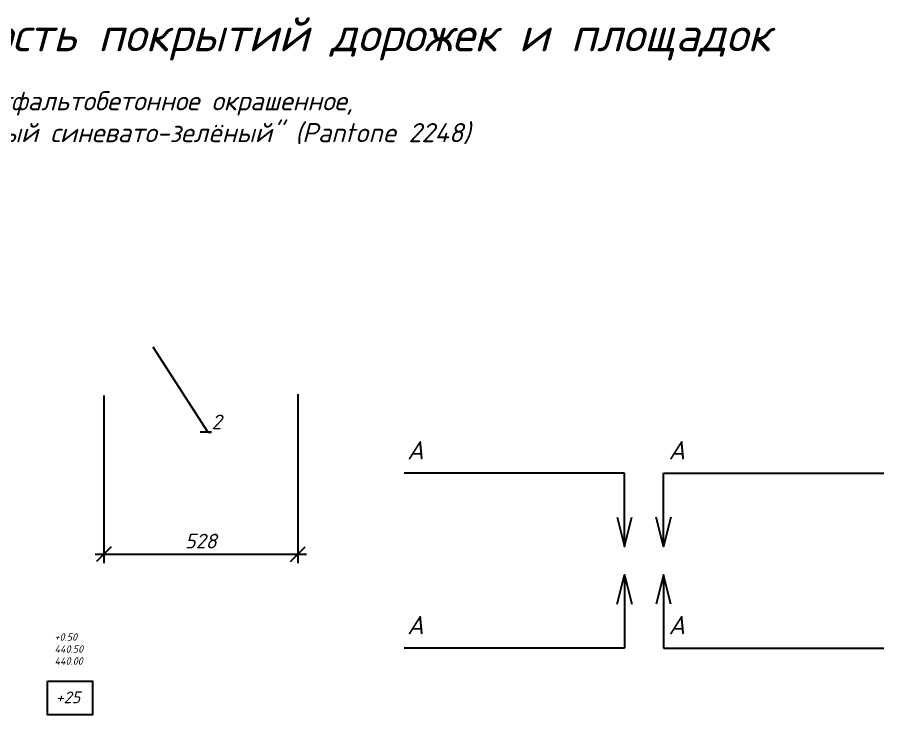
# Model space of a CAD drawing. Header units: millimetres. Extents: x -343 to 256, y -115 to 176.
# Drawn here: x 138.1 to 256.1, y 58 to 153 of the extents above; entities that cross this region are included whole.
import ezdxf
from ezdxf import colors
from ezdxf.entities.mleader import LeaderData, LeaderLine
from ezdxf.enums import TextEntityAlignment as Align
from ezdxf.math import Vec2, Vec3

# ---------------------------------------------------------------- set-up
doc = ezdxf.new("R2010")
doc.units = ezdxf.units.MM
doc.header["$PDMODE"] = 34
doc.layers.get('Defpoints').update_dxf_attribs({"color": 4})
doc.styles.get("Standard").update_dxf_attribs({"font": 'isocpeui.ttf', "height": 2.6})
doc.styles.add('Аннотации', font='isocpeui.ttf', dxfattribs={"height": 1})
doc.styles.add('Аннотации лист', font='isocpeui.ttf', dxfattribs={"height": 2.5})
doc.dimstyles.new('лист М0.05', dxfattribs={"dimscale": 2, "dimtxt": 2, "dimasz": 1, "dimexe": 0.6, "dimexo": 0.5, "dimgap": 0.4, "dimtad": 1, "dimdec": 0, "dimlfac": 20, "dimrnd": 0.05, "dimzin": 0, "dimtxsty": 'Аннотации лист', "dimblk": 'OBLIQUE', "dimcen": 0, "dimdle": 0.6, "dimclrd": 5, "dimclre": 5, "dimclrt": 5, "dimadec": 0, "dimazin": 0, "dimtfac": 1, "dimtdec": 0, "dimtofl": 0, "dimtmove": 1, "dimatfit": 3, "dimfxl": 1, "dimtolj": 1, "dimtzin": 0, "dimarcsym": 0})

# ---------------------------------------------------------------- blocks, each defined once
blk = doc.blocks.new('*U106')
at = {"color": 5, "linetype": 'Continuous', "lineweight": -3, "ltscale": 0.1}
blk.add_attdef('РАЗНИЦА+', (0.57, 2.03), '', height=1, dxfattribs=at)
at = {"color": 1, "linetype": 'Continuous', "lineweight": -3, "ltscale": 0.1}
blk.add_attdef('ПРОЕКТ_ОТМЕТКА', (0.57, 0.39), '', height=1, rotation=360, dxfattribs=at)
at = {"color": 0, "linetype": 'Continuous', "lineweight": -3, "ltscale": 0.1}
blk.add_attdef('СУЩ_ОТМЕТКА', (0.57, -1.24), '', height=1, rotation=360, dxfattribs=at)
blk = doc.blocks.new('_None')
blk = doc.blocks.new('_Oblique')
at = {"color": 0, "linetype": 'ByBlock', "lineweight": -2}
blk.add_line((-0.5, -0.5), (0.5, 0.5), dxfattribs=at)
blk = doc.blocks.new('*D17')
at = {"color": 5, "linetype": 'Continuous', "lineweight": -2, "ltscale": 0.1, "transparency": 16777216}
for p, q in [((176.3, 101.69), (176.3, 78.67)), ((149.91, 101.48), (149.91, 78.67)), ((148.71, 79.87), (177.5, 79.87))]:
    blk.add_line(p, q, dxfattribs=at)
at = {"layer": 'Defpoints', "color": 0, "linetype": 'Continuous', "ltscale": 0.1, "transparency": 16777216}
for p in [(176.3, 102.69), (149.91, 102.48), (176.3, 79.87)]:
    blk.add_point(p, dxfattribs=at)
at = {"color": 5, "linetype": 'Continuous', "lineweight": -2, "ltscale": 0.1, "transparency": 16777216, "xscale": 2, "yscale": 2, "zscale": 2, "rotation": 180}
blk.add_blockref('_Oblique', (149.91, 79.87), dxfattribs=at)
at = {"color": 5, "linetype": 'Continuous', "lineweight": -2, "ltscale": 0.1, "transparency": 16777216, "xscale": 2, "yscale": 2, "zscale": 2}
blk.add_blockref('_Oblique', (176.3, 79.87), dxfattribs=at)
at = {"color": 5, "linetype": 'Continuous', "lineweight": -3, "ltscale": 0.1, "transparency": 16777216, "insert": (163.1, 81.67), "char_height": 2, "attachment_point": 5, "style": 'Аннотации лист'}
blk.add_mtext('\\A1;528', dxfattribs=at)
blk = doc.blocks.new('*U107')
at = {"lineweight": -3, "ltscale": 10, "style": 'Аннотации', "flags": 1}
for tag, p in [('УГОЛ1', (5.64, 2.23)), ('УГОЛ2', (5.52, 1.01)), ('УГОЛ3', (5.56, -0.21)), ('УГОЛ4', (5.54, -1.39)), ('ПЛОЩАДЬ', (5.56, -2.59))]:
    blk.add_attdef(tag, p, '', height=0.75, dxfattribs=at)
at = {"color": 0, "lineweight": -3, "ltscale": 10, "style": 'Аннотации'}
blk.add_attdef('ОБЪЁМ+_4', text='', height=1.6, dxfattribs=at).set_placement((0, 0), align=Align.MIDDLE)
blk = doc.blocks.new('*U155')
at = {"color": 0, "linetype": 'ByBlock', "lineweight": -2, "ltscale": 0.5}
for p, q in [((0, 10), (30, 10)), ((0, 5), (0, 10)), ((0, 0), (0, 5))]:
    blk.add_line(p, q, dxfattribs=at)
blk.add_lwpolyline([(1, 4), (0, 0), (-1, 4)], dxfattribs=at)
at = {"color": 0, "linetype": 'ByBlock', "lineweight": -2, "ltscale": 0.5, "style": 'Аннотации лист'}
blk.add_attdef('ТЕКСТ_001', (0.7, 11.87), '', height=2.5, dxfattribs=at)
blk = doc.blocks.new('*U154')
at = {"color": 0, "linetype": 'ByBlock', "lineweight": -2, "ltscale": 0.5}
for p, q in [((0, 10), (-30, 10)), ((0, 5), (0, 10)), ((0, 0), (0, 5))]:
    blk.add_line(p, q, dxfattribs=at)
blk.add_lwpolyline([(-1, 4), (0, 0), (1, 4)], dxfattribs=at)
at = {"color": 0, "linetype": 'ByBlock', "lineweight": -2, "ltscale": 0.5, "style": 'Аннотации лист'}
blk.add_attdef('ТЕКСТ_001', (-29.59, 11.87), '', height=2.5, dxfattribs=at)
blk = doc.blocks.new('*U157')
at = {"color": 0, "linetype": 'ByBlock', "lineweight": -2, "ltscale": 0.5}
for p, q in [((0, 0), (0, -5)), ((0, -5), (0, -10)), ((0, -10), (-30, -10))]:
    blk.add_line(p, q, dxfattribs=at)
blk.add_lwpolyline([(-1, -4), (0, 0), (1, -4)], dxfattribs=at)
at = {"color": 0, "linetype": 'ByBlock', "lineweight": -2, "ltscale": 0.5, "style": 'Аннотации лист'}
blk.add_attdef('ТЕКСТ_001', (-29.59, -8.1), '', height=2.5, dxfattribs=at)
blk = doc.blocks.new('*U156')
at = {"color": 0, "linetype": 'ByBlock', "lineweight": -2, "ltscale": 0.5}
for p, q in [((0, 0), (0, -5)), ((0, -5), (0, -10)), ((0, -10), (30, -10))]:
    blk.add_line(p, q, dxfattribs=at)
blk.add_lwpolyline([(1, -4), (0, 0), (-1, -4)], dxfattribs=at)
at = {"color": 0, "linetype": 'ByBlock', "lineweight": -2, "ltscale": 0.5, "style": 'Аннотации лист'}
blk.add_attdef('ТЕКСТ_001', (0.7, -8.1), '', height=2.5, dxfattribs=at)

msp = doc.modelspace()

# ---------------------------------------------------------------- linework, layer by layer
at = {"color": 6, "linetype": 'ByBlock', "lineweight": -2, "ltscale": 0.5}
msp.add_lwpolyline([(142.238, 62.59), (148.359, 62.59), (148.359, 58.035), (142.238, 58.035)], close=True, dxfattribs=at)

# ---------------------------------------------------------------- block references
at = {"color": 0, "linetype": 'ByBlock', "lineweight": -3, "ltscale": 0.5}
for name, p in [('*U154', (220.799, 80.923)), ('*U155', (226.111, 80.923)), ('*U157', (220.799, 77.084)), ('*U156', (226.111, 77.084))]:
    msp.add_blockref(name, p, dxfattribs=at).add_auto_attribs({'ТЕКСТ_001': 'А'})
at = {"color": 14, "ltscale": 0.1}
msp.add_blockref('*U106', (142.603, 66.081), dxfattribs=at).add_auto_attribs({'ПРОЕКТ_ОТМЕТКА': '440.50', 'СУЩ_ОТМЕТКА': '440.00', 'РАЗНИЦА+': '+0.50'})
at = {"color": 0, "linetype": 'ByBlock'}
msp.add_blockref('*U107', (145.008, 60.396), dxfattribs=at).add_auto_attribs({'ОБЪЁМ+_4': '+25'})

# ---------------------------------------------------------------- texts
at = {"color": 0, "ltscale": 3}
for s, insert, char_height, width, attachment_point in [('{\\fISOCPEUR|b1|i1|c204|p34;Ведомость покрытий дорожек и площадок}', (178.837, 150.031), 4.6, 185, 5), ('Покрытие асфальтобетонное окрашенное,\\Pцвет "Светлый синевато-зелёный" (Pantone 2248)', (116.527, 139.101), 2.6, 98.16961, 4)]:
    msp.add_mtext(s, dxfattribs=dict(at, insert=insert, char_height=char_height, width=width, attachment_point=attachment_point))

# ---------------------------------------------------------------- dimensions: what is measured, and where the dimension line sits
at = {"linetype": 'Continuous', "lineweight": -3, "ltscale": 0.1}
dim = msp.add_linear_dim(base=(176.297, 79.871), p1=(149.911, 102.476), p2=(176.297, 102.693), dimstyle='лист М0.05', dxfattribs=at)
dim.commit()
dim.dimension.update_dxf_attribs({"geometry": '*D17', "text_midpoint": (163.104, 81.671)})

# ---------------------------------------------------------------- leaders
at = {"color": 0, "linetype": 'Continuous', "lineweight": -3, "ltscale": 0.1}
ml = msp.add_multileader_mtext('Standard', dxfattribs=at)
ml.set_content('2', style='Аннотации лист')
ml.set_leader_properties()
ml.set_arrow_properties(name='NONE')
ml.build(insert=Vec2(0, 0))
ml.multileader.update_dxf_attribs({"text_left_attachment_type": 6, "text_right_attachment_type": 6, "dogleg_length": 0.5, "arrow_head_size": 1})
ctx = ml.context
ctx.base_point, ctx.char_height, ctx.arrow_head_size, ctx.landing_gap_size, ctx.plane_origin = Vec3(164.56, 96.5), 2, 1, 0, Vec3(155.464, 112.557)
ctx.left_attachment, ctx.right_attachment = 6, 6
notes = []
notes.append((ctx, [(0, (1, 1, 0), (164.06, 96.5), (1, 0), 0.5, [(0, [(156.565, 108.11)], 0, [])])]))
ctx.mtext.insert, ctx.mtext.flow_direction = Vec3(164.56, 98.9), 5
for ctx, leaders in notes:
    for number, flags, end, landing, length, lines in leaders:
        leader = LeaderData()
        leader.index, (leader.has_last_leader_line, leader.has_dogleg_vector, leader.attachment_direction) = number, flags
        leader.last_leader_point, leader.dogleg_vector, leader.dogleg_length = Vec3(end), Vec3(landing), length
        for number, points, colour, breaks in lines:
            line = LeaderLine()
            line.index, line.vertices, line.color, line.breaks = number, Vec3.list(points), colors.encode_raw_color(colour), breaks
            leader.lines.append(line)
        ctx.leaders.append(leader)

doc.saveas('drawing.dxf')
